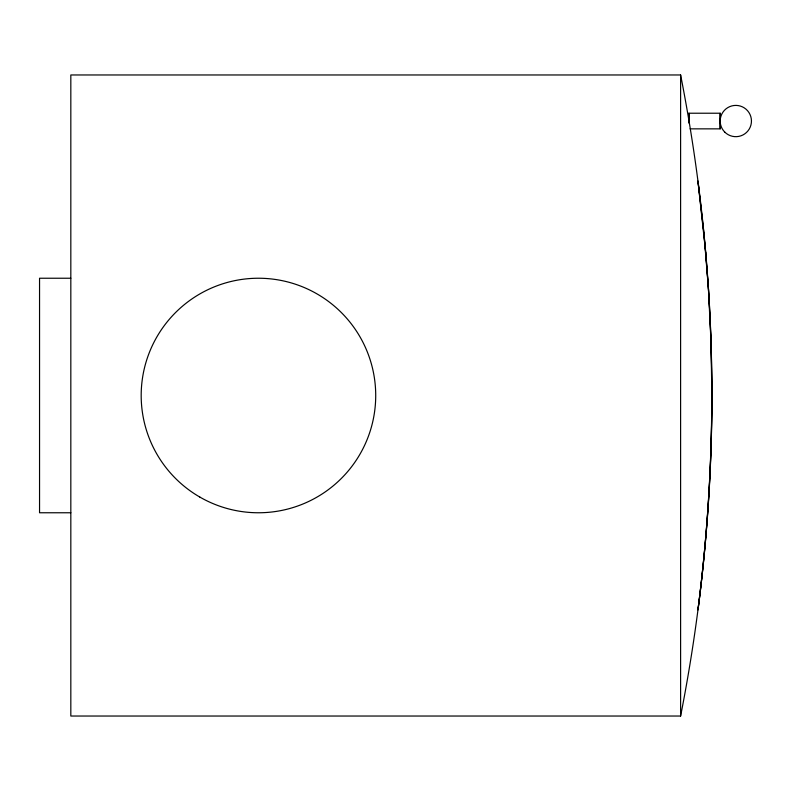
<?xml version="1.0" encoding="UTF-8"?>
<svg xmlns="http://www.w3.org/2000/svg" width="791" height="791" viewBox="0 0 791 791"><rect width="100%" height="100%" fill="white"/><g stroke="black" fill="none" stroke-linecap="round" stroke-linejoin="round"><path stroke-width="1.19" d="M688.912 123.06L688.912 113.222L720.176 113.222L720.176 128.854L690.108 128.854M688.912 119.016L688.912 113.222M680.606 74.967L70.824 74.967L70.824 716.033L680.606 716.033A1658.341 1658.341 0 0 0 680.606 74.967L680.606 716.033M70.824 278.234L39.55 278.234L39.55 512.766L70.824 512.766M705.681 252.319L697.959 181.04L704.039 234.472L708.39 288.053L705.681 252.289M720.176 113.222L720.176 128.854M711.88 395.5C711.801 467.184 707.144 538.849 697.959 609.94C711.603 503.284 715.311 395.342 708.39 288.023L711.01 341.752L711.88 395.5M199.816 497.055A117.266 117.266 0 0 0 375.715 395.5A117.266 117.266 0 0 0 199.816 293.945A117.266 117.266 0 0 0 199.816 497.055M724.754 132.087A15.632 15.632 0 0 0 750.916 125.087A15.632 15.632 0 0 0 731.764 105.935A15.632 15.632 0 0 0 724.754 132.087"/></g></svg>
